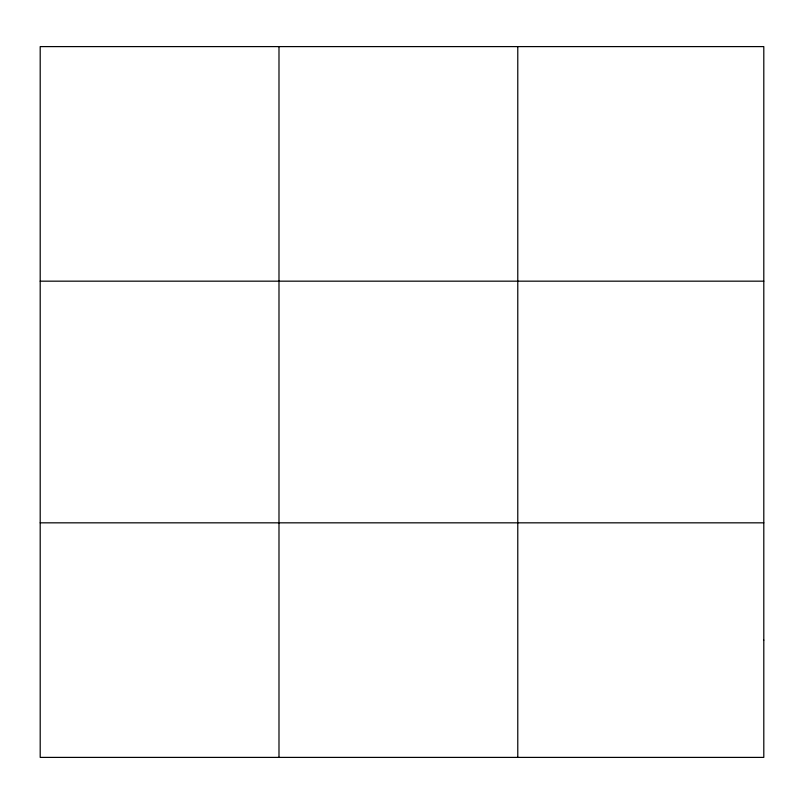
<?xml version="1.0" encoding="UTF-8"?>
<svg xmlns="http://www.w3.org/2000/svg" width="804" height="804" viewBox="0 0 804 804"><rect width="100%" height="100%" fill="white"/><g stroke="black" fill="none" stroke-linecap="round" stroke-linejoin="round"><path stroke-width="1.21" d="M40.2 281.169L763.8 281.169M40.2 522.831L763.8 522.831M517.776 46.602L517.776 757.398M278.988 46.602L278.988 757.398M763.8 640.115L763.8 757.398L40.2 757.398L40.2 46.602L763.8 46.602L763.8 640.115"/></g></svg>
